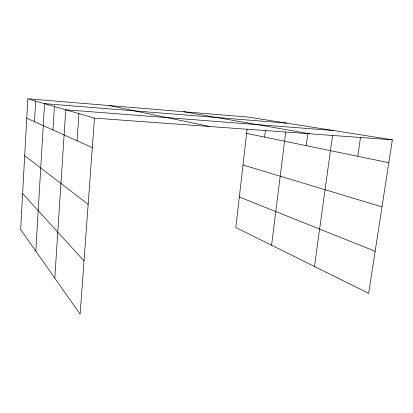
<?xml version="1.0" encoding="UTF-8"?>
<svg xmlns="http://www.w3.org/2000/svg" width="413" height="413" viewBox="0 0 413 413"><rect width="100%" height="100%" fill="white"/><g stroke="black" fill="none" stroke-linecap="round" stroke-linejoin="round"><path stroke-width="0.62" d="M27.81 98.795L20.65 229.571L80.132 314.205L94.453 118.128L27.81 98.795L248.481 117.122L392.35 139.806L368.664 293.359L235.838 227.511L247.119 129.011M34.485 121.644L35.657 101.071M35.802 251.13L44.552 103.653L286.839 123.167M52.962 129.945L54.413 106.513M54.79 278.145L65.755 109.801L333.214 130.482M77.071 140.787L78.94 113.627M264.604 137.101L265.44 130.126M271.573 245.229L285.75 131.881M306.209 145.665L307.788 133.6M314.463 266.488L332.522 135.526M357.761 156.284L360.513 137.369M94.453 118.128L392.35 139.806M183.702 111.742L309.786 133.797M246.618 133.394L388.819 162.681M109.151 105.552L209.892 126.528M242.999 164.994L382.004 206.861M239.334 196.986L375.154 251.28M26.752 118.164L92.3 147.632M24.697 155.686L88.16 204.321M22.622 193.552L84.025 260.928"/></g></svg>
